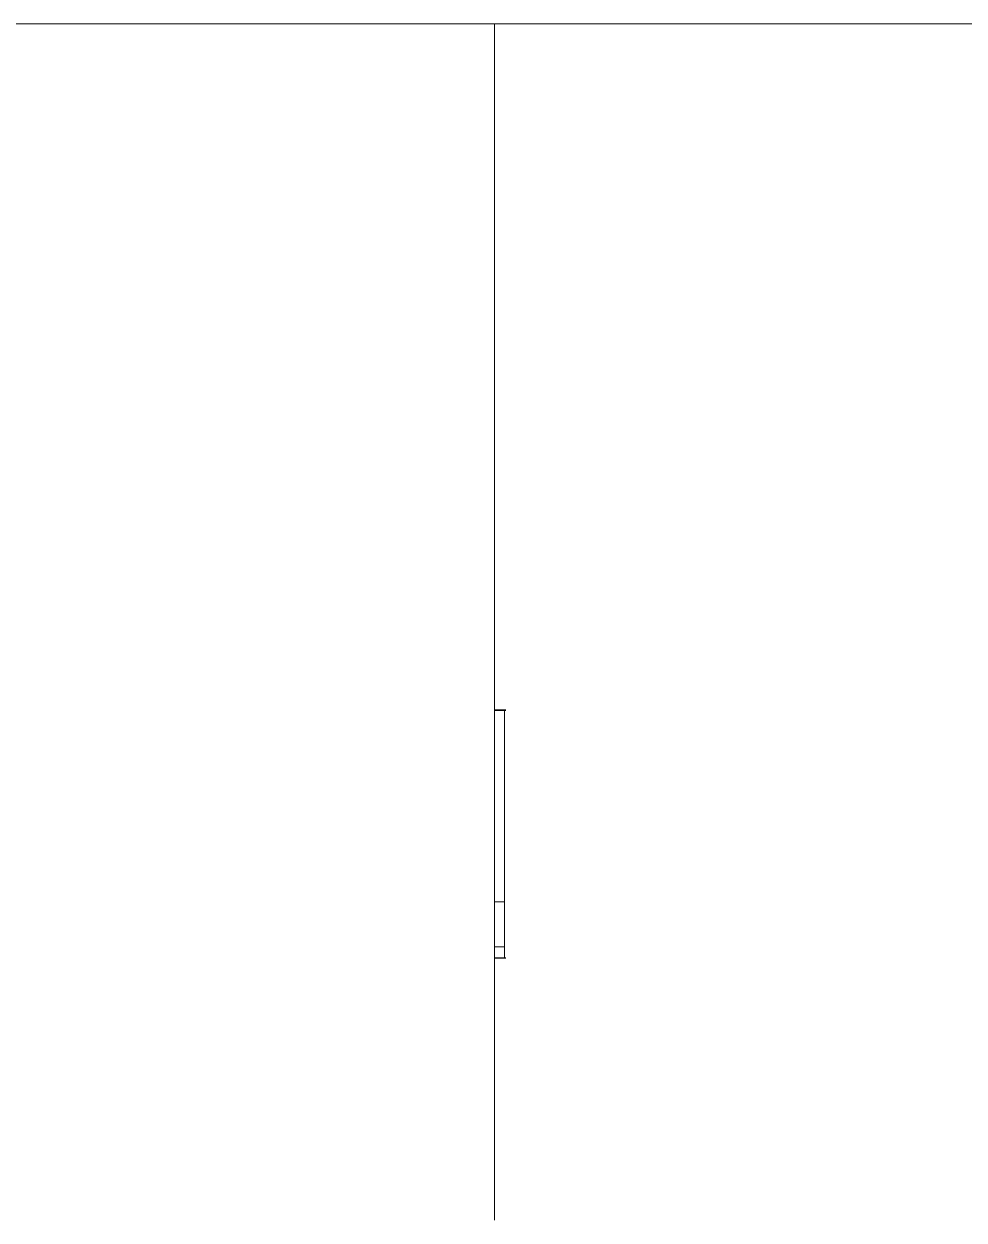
# Model space of a CAD drawing. Header units: millimetres. Extents: x 4137 to 6698, y 1400 to 3585.
# Drawn here: x 5489.55 to 5498.94, y 3360.83 to 3372.78 of the extents above; entities that cross this region are included whole.
import ezdxf

# ---------------------------------------------------------------- set-up
doc = ezdxf.new("R2010")
doc.units = ezdxf.units.MM
doc.layers.add('000-PI-Oprema', color=30, linetype='Continuous', lineweight=5)

msp = doc.modelspace()

# ---------------------------------------------------------------- linework, layer by layer
at = {"layer": '000-PI-Oprema', "color": 0, "linetype": 'ByBlock', "lineweight": 0}
for p, q in [((5494.248, 3372.778), (5489.348, 3372.778)), ((5499.148, 3372.778), (5494.248, 3372.778)), ((5494.36, 3365.928), (5494.248, 3365.928)), ((5494.36, 3365.922), (5494.248, 3365.922)), ((5494.348, 3364.013), (5494.248, 3364.013)), ((5494.348, 3364.013), (5494.348, 3363.563)), ((5494.348, 3363.563), (5494.248, 3363.563)), ((5494.248, 3363.453), (5494.36, 3363.453)), ((5494.248, 3363.45), (5494.36, 3363.45))]:
    msp.add_line(p, q, dxfattribs=at)
for points, knots in [([(5494.248, 3372.778), (5494.248, 3371.693), (5494.248, 3368.088), (5494.248, 3364.106), (5494.248, 3361.208), (5494.248, 3360.834)], [0, 0, 0, 0, 0.272684, 0.906013, 1, 1, 1, 1]), ([(5494.248, 3372.778), (5494.248, 3371.693), (5494.248, 3368.088), (5494.248, 3364.106), (5494.248, 3361.208), (5494.248, 3360.834)], [0, 0, 0, 0, 0.272684, 0.906013, 1, 1, 1, 1]), ([(5494.348, 3365.928), (5494.348, 3365.928), (5494.348, 3365.916), (5494.348, 3365.866), (5494.348, 3365.774), (5494.348, 3365.632), (5494.348, 3365.422), (5494.348, 3365.194), (5494.348, 3364.97), (5494.348, 3364.775), (5494.348, 3364.643), (5494.348, 3364.549), (5494.348, 3364.46), (5494.348, 3364.374), (5494.348, 3364.288), (5494.348, 3364.208), (5494.348, 3364.111), (5494.348, 3364.021), (5494.348, 3363.96), (5494.348, 3363.925), (5494.348, 3363.904), (5494.348, 3363.893), (5494.348, 3363.889), (5494.348, 3363.9), (5494.348, 3363.941), (5494.348, 3363.984), (5494.348, 3364.009)], [0, 0, 0, 0, 0.054923, 0.109157, 0.158857, 0.213508, 0.264907, 0.320314, 0.369873, 0.418461, 0.471704, 0.5026, 0.551052, 0.617218, 0.660884, 0.691286, 0.712023, 0.730248, 0.751802, 0.781189, 0.80362, 0.828627, 0.856379, 0.904145, 0.9524, 1, 1, 1, 1]), ([(5494.348, 3363.563), (5494.348, 3363.539), (5494.348, 3363.498), (5494.348, 3363.459), (5494.348, 3363.45), (5494.348, 3363.45), (5494.348, 3363.45)], [0, 0, 0, 0, 0.351048, 0.67786, 0.983317, 1, 1, 1, 1])]:
    msp.add_open_spline(points, degree=3, knots=knots, dxfattribs=at)

doc.saveas('drawing.dxf')
